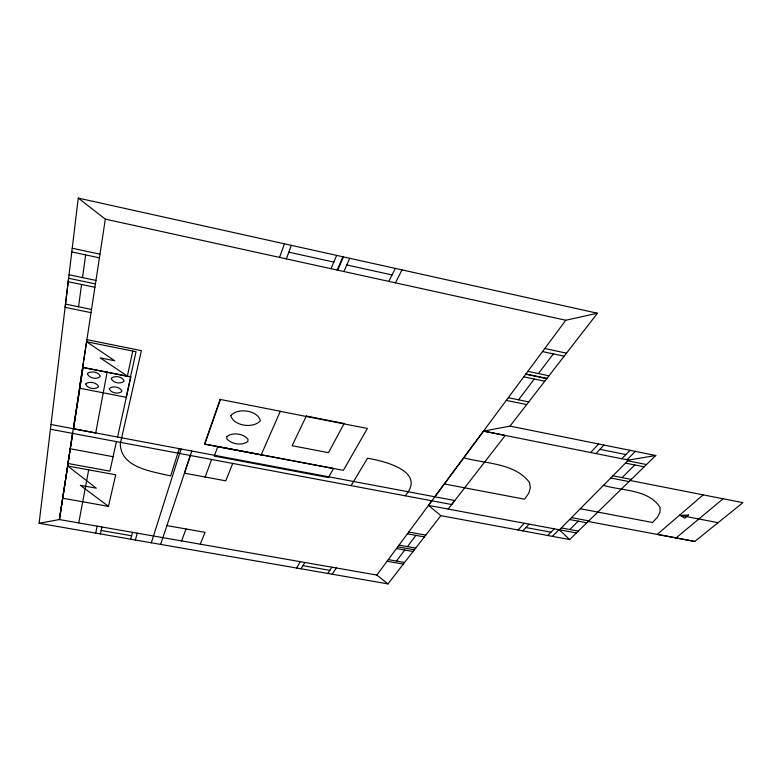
<?xml version="1.0" encoding="UTF-8"?>
<svg xmlns="http://www.w3.org/2000/svg" width="782" height="782" viewBox="0 0 782 782"><rect width="100%" height="100%" fill="white"/><g stroke="black" fill="none" stroke-linecap="round" stroke-linejoin="round"><path stroke-width="1.17" d="M39.1 523.275L78.268 198.09L597.438 313.23L509.991 426.131L483.501 431.107L376.846 575.053L59.373 519.551L39.1 523.275L387.96 583.91L440.843 515.661L569.648 539.56L655.775 455.495L509.991 426.131M78.532 306.769L81.572 284.521M82.521 277.62L85.619 254.893M62.726 498.232L108.444 506.374L115.707 474.791L67.711 466.023L59.432 519.522L105.326 219.136L78.268 198.09M130.526 376.787L136.039 351.724L86.587 341.773L79.432 388.185L126.185 397.276L130.662 376.914L82.638 367.432M72.579 433.384L67.926 463.462L109.91 471.155L116.41 441.615M59.373 519.551L72.697 433.414M73.459 428.732L82.951 367.393M83.088 367.423L73.576 428.81L95.707 432.984L107.114 372.164M78.738 522.904L88.689 469.855M127.358 376.162L132.764 351.069M95.668 533.109L97.183 526.159M117.574 437.04L130.838 376.846L82.638 367.335M100.389 533.93L101.973 527M130.633 539.189L132.559 532.346M135.325 540L137.3 533.168M179.254 448.653L170.662 475.974C152.431 471.399 120.79 468.047 120.291 443.814L141.395 350.649L86.89 339.662M151.317 542.786L181.092 449.005M160.623 544.399L191.834 451.028M190.368 455.486L184.444 473.198L225.734 480.832L232.723 463.433M220.397 399.465L204.796 444.088L343.366 470.344L367.384 428.477L280.279 411.352M279.545 257.395L284.443 243.818M181.61 540.958L186.018 528.974M205.158 477.03L211.609 459.474M286.359 258.901L291.354 245.353M217.797 446.551L214.278 456.082L328.45 477.567L333.503 468.506L217.767 446.639M200.241 544.213L205.021 532.327L166.908 525.592M331.011 268.705L336.671 255.401M337.189 270.054L342.936 256.779M337.726 270.171L343.484 256.907M343.875 271.53L349.72 258.295M388.82 281.393L395.311 268.402M395.418 282.84L402.007 269.888M296.573 568.025L300.317 561.672M301.031 568.807L304.824 562.463M351.089 485.642L367.53 458.223C384.451 461.067 426.737 471.429 405.154 495.788M327.805 573.46L331.881 567.194M332.213 574.223L336.348 567.976M440.843 515.661L428.546 505.416L431.85 500.705M434.772 496.775L565.767 320.249L597.438 313.23M518.534 399.817L534.292 379.035M538.427 373.581L553.353 353.894M396.445 561.046L404.802 550.039M407.383 546.628L415.926 535.367M448.184 509.082L505.28 435.447L483.501 431.107L628.493 460.08L655.775 455.495M518.075 529.991L524.253 523.305M590.703 452.524L598.601 443.981M522.816 530.87L529.033 524.194M595.982 453.58L603.939 445.056M621.798 458.741L630.048 450.315M547.723 535.494L554.194 528.896M627.027 459.787L635.336 451.38M552.405 536.364L558.925 529.776M628.493 460.08L559.365 529.864L569.648 539.56M569.814 529.512L578.221 521.164M622.091 477.616L634.847 464.967M703.194 494.859L657.281 534.35L694.807 541.447L742.9 502.67L630.155 480.5M676.098 537.908L723.106 498.779M101.181 530.479L131.591 535.787M302.917 565.65L329.828 570.342M387.1 561.241L403.307 564.115M388.312 559.609L404.558 562.493M399.064 545.132L415.692 548.123M397.784 546.853L414.372 549.824M396.523 548.553L413.052 551.525M408.791 532.034L425.76 535.132M407.451 533.832L424.382 536.911M70.204 448.76L113.087 456.708M588.172 521.486L694.807 541.447M50.419 429.23L451.703 504.517L454.792 500.548L50.996 424.509M561.29 527.918L578.318 531.105M428.546 505.416L576.432 532.943M525.905 527.547L550.939 532.21M571.495 517.616L588.787 520.88M569.589 519.531L586.832 522.787M580.293 508.73L652.491 522.503L657.466 517.195L660.018 512.161L660.067 507.43C648.464 489.17 621.934 490.94 603.45 485.358M444.411 483.97L524.595 499.209L528.74 493.295L530.382 487.685L529.443 482.416C514.478 462.729 485.505 463.853 463.775 457.783M679.499 515.24L718.091 522.679M612.902 475.808L631.26 479.425M610.742 477.998L629.031 481.595M627.77 460.813L646.489 464.547M625.492 463.1L644.163 466.825M599.931 449.347L625.893 454.547M65.502 304.09L91.514 309.437M508.29 397.706L528.749 401.919M91.025 312.663L65.121 307.336L68.611 278.265L95.414 283.886M506.296 400.394L526.687 404.577M69.031 274.785L95.951 280.435M525.905 373.962L546.97 378.39M525.699 374.246L546.755 378.664M523.774 376.836L544.771 381.225M68.2 281.725L94.896 287.307M527.84 371.352L548.974 375.8M71.788 251.941L99.402 257.835M544.79 348.508L566.5 353.171M72.227 248.236L99.959 254.179M542.522 351.577L564.154 356.201M288.841 252.175L333.816 262.097M346.778 264.961L392.046 274.951M105.326 219.136L565.767 320.249M127.593 376.21L100.145 357.863L114.749 360.776L86.587 341.773M108.454 506.325L80.36 485.329L96.284 488.193L67.711 466.023M376.846 575.053L387.96 583.91M230.807 415.682C233.818 426.19 253.495 428.751 260.357 420.736C257.649 410.091 237.454 407.442 230.807 415.682M85.883 383.933L85.795 384.48C87.877 388.498 94.945 389.964 98.346 386.934L98.444 386.376C96.45 382.369 90.35 381.46 86.519 383.19L85.883 383.933M87.564 373.581L87.476 374.148C89.539 378.253 96.763 379.769 100.194 376.65L100.291 376.083C98.307 371.988 92.09 371.03 88.2 372.818L87.564 373.581M109.412 388.517L109.304 389.074C111.318 393.111 118.375 394.46 121.777 391.499L121.884 390.951C119.91 386.885 112.784 385.526 109.412 388.517M111.415 378.263L111.298 378.83C113.302 382.975 120.506 384.363 123.937 381.313L124.055 380.756C122.09 376.582 114.817 375.184 111.415 378.263M220.153 399.416L204.532 444.127L261.178 454.87L280.318 411.254L220.153 399.416M226.878 436.512L226.878 438.907C231.843 444.323 241.863 445.916 247.884 441.488L247.953 439.103C243.036 433.609 232.87 431.987 226.878 436.512M306.309 416.053L292.126 445.711L328.479 452.68L344.148 423.492L306.309 416.053M688.404 515.025L684.719 518.163L680.144 515.367L688.404 515.025"/></g></svg>
